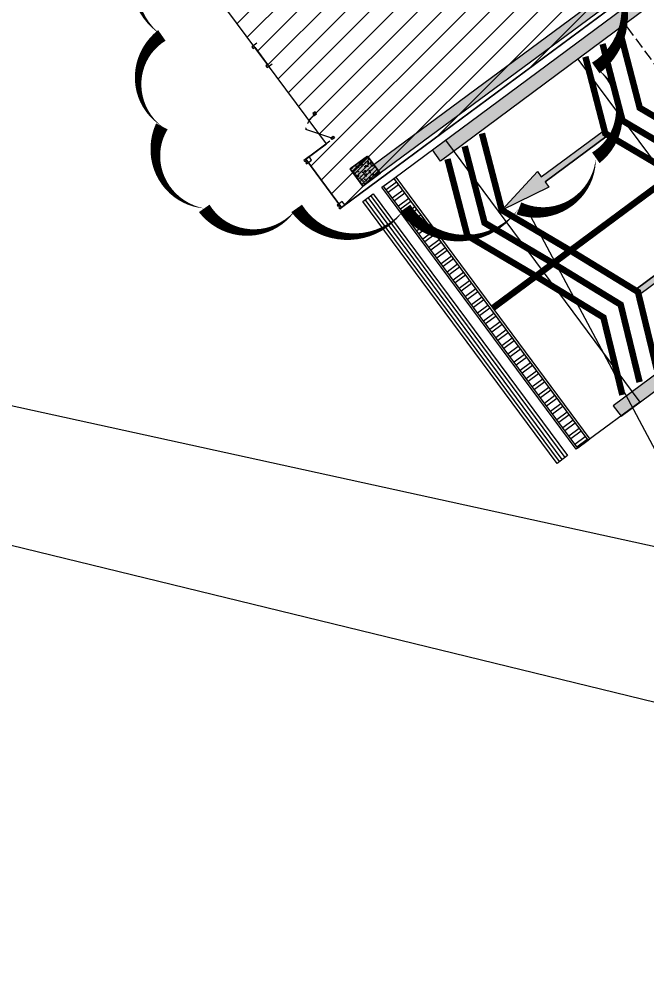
# Model space of a CAD drawing. Extents: x -1338203 to 1886333, y -783476 to 1038610.
# Drawn here: x 513285 to 527922, y 228924 to 250949 of the extents above; entities that cross this region are included whole.
import ezdxf

# ---------------------------------------------------------------- set-up
doc = ezdxf.new("R2010")
doc.units = 0
doc.header["$LTSCALE"] = 1000
doc.header["$MEASUREMENT"] = 0
doc.linetypes.add('A-001-平面参照B1$0$A-001-平面参照B1$0$DASH', pattern=[0.35, 0.25, -0.1])
doc.linetypes.add('A-19-平面B1$0$DASH', pattern=[0.35, 0.25, -0.1])
doc.layers.add('A-001-主楼组合参照B1$0$0A-X-AREA', color=6, linetype='Continuous', plot=False)
doc.layers.add('AAD-A-PROOF', color=30, linetype='Continuous', plot=False)
for name, color, linetype in [('A-001-平面参照B1$0$$AUDIT-BAD-LAYER', 7, 'Continuous'), ('A-001-平面参照B1$0$A-001-平面参照B1$0$0A-DETL-DAS', 9, 'A-001-平面参照B1$0$A-001-平面参照B1$0$DASH'), ('A-001-平面参照B1$0$A-001-平面参照B1$0$A001-消防道路与扑救场地参照$0$0A-DETL-HATH', 8, 'Continuous'), ('A-001-平面参照B1$0$A-001-平面参照B1$0$A001-消防道路与扑救场地参照$0$A-001-平面B1$0$0A-P-ROOF-DRAN', 190, 'Continuous'), ('A-001-平面参照B1$0$A-001-平面参照B1$0$A001-消防道路与扑救场地参照$0$减速带', 124, 'Continuous'), ('A-001-平面参照B1$0$AUDIT_D_220531184525-2', 40, 'Continuous'), ('A-19-平面B1$0$0A-B-GLAZ-OPEN', 55, 'Continuous'), ('A-19-平面B1$0$0A-B-WIND-FRAM', 2, 'Continuous'), ('A-19-平面B1$0$0A-DETL-THREAD', 3, 'Continuous'), ('A-19-平面B1$0$0A-S-WALL-FINI', 5, 'Continuous'), ('A-19-平面B1$0$0A-S-WALL-STONE', 30, 'Continuous'), ('S001地下一墙柱$0$S001地下一墙柱$0$0S-CW-HATCH', 251, 'Continuous'), ('S001地下一墙柱$0$S001地下一墙柱$0$0S-CW-HATCH-UP', 251, 'Continuous'), ('S001地下一墙柱$0$S001地下一墙柱$0$0S-CW-LINE', 72, 'Continuous'), ('S19柱墙B1_1$0$0S-CC-LINE', 52, 'Continuous'), ('S19柱墙B1_1$0$0S-CW-HATCH', 251, 'Continuous'), ('S19柱墙B1_1$0$0S-CW-HATCH-UP', 251, 'Continuous'), ('S19柱墙B1_1$0$0S-CW-LINE', 72, 'Continuous'), ('地面指向箭头', 7, 'Continuous'), ('坡道线', 7, 'Continuous')]:
    doc.layers.add(name, color=color, linetype=linetype)
pattern_1 = [(45, (-2927865.07, -271025.844), (-53.0330086, 53.0330086), []), (50, (-2927865.07, -271025.84), (215.178055, -18.82564), [22.5, -247.5]), (355, (-2927865.07, -271025.84), (-41.6254, 225.65764), [18, -198]), (100.4514, (-2927847.14, -271027.41), (173.552815, 206.831863), [19.122057, -210.342634]), (46.1842, (-2927865.07, -270965.84), (320.172315, -49.655704), [33.75, -371.25]), (96.6356, (-2927838.4, -270969.98), (280.398812, 292.23536), [28.683086, -315.5139]), (351.1842, (-2927865.07, -270965.84), (280.398584, 292.23558), [27, -297]), (21, (-2927835.07, -270980.84), (179.072116, -120.785667), [22.5, -247.5]), (326, (-2927835.07, -270980.84), (72.9946, 217.545014), [18, -198]), (71.4514, (-2927820.15, -270990.9), (252.066789, 96.759149), [19.122057, -210.342634]), (37.5, (-2927865.07, -271025.844), (3.6479566, 99.8681561), [0, -195.6, 0, -201, 0, -198.75]), (7.5, (-2927865.07, -271025.84), (78.9208612, 118.3235136), [0, -114.6, 0, -191.1, 0, -75.75]), (327.5, (-2927931.97, -271025.84), (160.1467309, -6.7664615), [0, -75, 0, -234, 0, -310.5]), (317.5, (-2927961.97, -271025.84), (174.955851, 30.031495), [0, -97.5, 0, -155.4, 0, -220.5])]

# ---------------------------------------------------------------- blocks, each defined once
blk = doc.blocks.new('A-001-平面参照B1')
at = {"layer": 'A-001-平面参照B1$0$A-001-平面参照B1$0$A001-消防道路与扑救场地参照$0$0A-DETL-HATH'}
h = blk.add_hatch(dxfattribs=at)
h.set_pattern_fill('ANSI32', color=256, scale=50, angle=351.5553)
h.set_pattern_definition([(36.55535, (-1039084.58, -729265.15), (-141.827026, 191.281495), []), (36.55535, (-1038973.54, -729281.63), (-141.827026, 191.281495), [])])
h.paths.add_polyline_path([(-244583, -59835), (-244342, -59656), (-239815, -65761), (-240056, -65940)])
at = {"layer": 'A-001-平面参照B1$0$A-001-平面参照B1$0$A001-消防道路与扑救场地参照$0$减速带'}
h = blk.add_hatch(dxfattribs=at)
h.set_pattern_fill('ANSI31', color=256, scale=50, angle=-458.4447, style=0)
h.set_pattern_definition([(306.555349, (223299.27, 478408.84), (63.760499, 47.275675), [])])
h.paths.add_polyline_path([(-240297, -66118), (-240538, -66297), (-245065, -60192), (-244824, -60013)])
at = {"layer": 'A-001-平面参照B1$0$$AUDIT-BAD-LAYER'}
blk.add_line((-240055, -56875), (-235897, -62482), dxfattribs=at)
at = {"layer": 'A-001-平面参照B1$0$A-001-平面参照B1$0$0A-DETL-DAS'}
blk.add_lwpolyline([(-234799, -61668), (-238958, -56060)], dxfattribs=at)
at = {"layer": 'A-001-平面参照B1$0$A-001-平面参照B1$0$A001-消防道路与扑救场地参照$0$A-001-平面B1$0$0A-P-ROOF-DRAN'}
for points in [[(-240096, -65969), (-244623, -59864), (-244301, -59626), (-239775, -65731)], [(-244583, -59835), (-244342, -59656), (-239815, -65761), (-240056, -65940)]]:
    blk.add_lwpolyline(points, close=True, dxfattribs=at)
at = {"layer": 'A-001-平面参照B1$0$A-001-平面参照B1$0$A001-消防道路与扑救场地参照$0$减速带'}
blk.add_lwpolyline([(-240297, -66118), (-240538, -66297), (-245065, -60192), (-244824, -60013)], close=True, dxfattribs=at)
at = {"layer": 'A-001-平面参照B1$0$AUDIT_D_220531184525-2'}
blk.add_lwpolyline([(-244341, -59656), (-243137, -58763), (-238610, -64868), (-239814, -65760), (-244341, -59655)], dxfattribs=at)
blk = doc.blocks.new('S19柱墙B1_1')
at = {"layer": 'S19柱墙B1_1$0$0S-CW-HATCH'}
h = blk.add_hatch(color=256, dxfattribs=at)
h.dxf.hatch_style = 1
h.paths.add_polyline_path([(6414, -35888), (6265, -35687), (11928, -31488), (12078, -31689)])
h = blk.add_hatch(color=256, dxfattribs=at)
h.dxf.hatch_style = 1
h.paths.add_polyline_path([(6116, -35486), (5714, -35784), (6012, -36185), (6414, -35888)])
at = {"layer": 'S19柱墙B1_1$0$0S-CW-HATCH-UP'}
h = blk.add_hatch(dxfattribs=at)
h.set_pattern_fill('钢筋混凝土', color=256, scale=30)
h.set_pattern_definition(pattern_1)
h.paths.add_polyline_path([(6414, -35888), (6265, -35687), (11928, -31488), (12078, -31689)])
h = blk.add_hatch(dxfattribs=at)
h.set_pattern_fill('钢筋混凝土', color=256, scale=30)
h.set_pattern_definition(pattern_1)
h.paths.add_polyline_path([(6116, -35486), (5714, -35784), (6012, -36185), (6414, -35888)])
at = {"layer": 'S19柱墙B1_1$0$0S-CC-LINE', "lineweight": 35}
blk.add_lwpolyline([(6116, -35486), (5714, -35784), (6012, -36185), (6414, -35888)], close=True, dxfattribs=at)
at = {"layer": 'S19柱墙B1_1$0$0S-CW-LINE', "flags": 128}
blk.add_lwpolyline([(6414, -35888), (6265, -35687), (11928, -31488), (12078, -31689)], close=True, dxfattribs=at)
blk = doc.blocks.new('S001地下一墙柱')
at = {"layer": 'S001地下一墙柱$0$S001地下一墙柱$0$0S-CW-HATCH', "ltscale": 0.002}
h = blk.add_hatch(color=256, dxfattribs=at)
h.dxf.hatch_style = 1
h.paths.add_polyline_path([(-243447, -58992), (-227861, -47436), (-228367, -46753), (-226078, -45056), (-225572, -45738), (-225331, -45560), (-224705, -46403), (-224946, -46582), (-225393, -45979), (-225634, -46158), (-226081, -45556), (-227730, -46778), (-227283, -47381), (-243255, -59254)])
h = blk.add_hatch(color=256, dxfattribs=at)
h.dxf.hatch_style = 1
h.paths.add_polyline_path([(-239231, -64954), (-239050, -65198), (-223306, -53515), (-223309, -60170), (-223009, -60170), (-223009, -53289), (-220804, -51665), (-221430, -50821), (-221751, -51060), (-221304, -51662)])
at = {"layer": 'S001地下一墙柱$0$S001地下一墙柱$0$0S-CW-HATCH-UP', "ltscale": 0.002}
h = blk.add_hatch(dxfattribs=at)
h.set_pattern_fill('钢筋混凝土', color=256, scale=30)
h.set_pattern_definition([(45, (-766365.37, -306889.07), (-53.033009, 53.033009), []), (50, (-766365.37, -306889.07), (215.178055, -18.82564), [22.5, -247.5]), (355, (-766365.37, -306889.07), (-41.6254, 225.65764), [18, -198]), (100.4514, (-766347.44, -306890.64), (173.552815, 206.83186), [19.12206, -210.34263]), (46.1842, (-766365.37, -306829.07), (320.17231, -49.6557), [33.75, -371.25]), (96.6356, (-766338.7, -306833.2), (280.39881, 292.23536), [28.68309, -315.5139]), (351.1842, (-766365.37, -306829.07), (280.39858, 292.23558), [27, -297]), (21, (-766335.37, -306844.07), (179.072116, -120.785667), [22.5, -247.5]), (326, (-766335.37, -306844.07), (72.9946, 217.54501), [18, -198]), (71.4514, (-766320.44, -306854.14), (252.06679, 96.75915), [19.12206, -210.34263]), (37.5, (-766365.37, -306889.07), (3.647957, 99.868156), [0, -195.6, 0, -201, 0, -198.75]), (7.5, (-766365.37, -306889.07), (78.920861, 118.323514), [0, -114.6, 0, -191.1, 0, -75.75]), (327.5, (-766432.27, -306889.07), (160.146731, -6.766462), [0, -75, 0, -234, 0, -310.5]), (317.5, (-766462.27, -306889.07), (174.95585, 30.031495), [0, -97.5, 0, -155.4, 0, -220.5])])
h.paths.add_polyline_path([(-243447, -58992), (-227861, -47436), (-228367, -46753), (-226078, -45056), (-225572, -45738), (-225331, -45560), (-224705, -46403), (-224946, -46582), (-225393, -45979), (-225634, -46158), (-226081, -45556), (-227730, -46778), (-227283, -47381), (-243255, -59254)])
h = blk.add_hatch(dxfattribs=at)
h.set_pattern_fill('钢筋混凝土', color=256, scale=30)
h.set_pattern_definition([(45, (-766365.37, -306889.07), (-53.033009, 53.033009), []), (50, (-766365.37, -306889.07), (215.178055, -18.82564), [22.5, -247.5]), (355, (-766365.37, -306889.07), (-41.6254, 225.65764), [18, -198]), (100.4514, (-766347.44, -306890.64), (173.552815, 206.83186), [19.12206, -210.34263]), (46.1842, (-766365.37, -306829.07), (320.17231, -49.6557), [33.75, -371.25]), (96.6356, (-766338.7, -306833.2), (280.39881, 292.23536), [28.68309, -315.5139]), (351.1842, (-766365.37, -306829.07), (280.39858, 292.23558), [27, -297]), (21, (-766335.37, -306844.07), (179.072116, -120.785667), [22.5, -247.5]), (326, (-766335.37, -306844.07), (72.9946, 217.54501), [18, -198]), (71.4514, (-766320.44, -306854.14), (252.06679, 96.75915), [19.12206, -210.34263]), (37.5, (-766365.37, -306889.07), (3.647957, 99.868156), [0, -195.6, 0, -201, 0, -198.75]), (7.5, (-766365.37, -306889.07), (78.920861, 118.323514), [0, -114.6, 0, -191.1, 0, -75.75]), (327.5, (-766432.27, -306889.07), (160.146731, -6.766462), [0, -75, 0, -234, 0, -310.5]), (317.5, (-766462.27, -306889.07), (174.95585, 30.031495), [0, -97.5, 0, -155.4, 0, -220.5])])
h.paths.add_polyline_path([(-239231, -64954), (-239050, -65198), (-223306, -53515), (-223309, -60170), (-223009, -60170), (-223009, -53289), (-220804, -51665), (-221430, -50821), (-221751, -51060), (-221304, -51662)])
at = {"layer": 'S001地下一墙柱$0$S001地下一墙柱$0$0S-CW-LINE', "ltscale": 0.002}
blk.add_lwpolyline([(-243447, -58992), (-227861, -47436), (-228367, -46753), (-226078, -45056), (-225572, -45738), (-225331, -45560), (-224705, -46403), (-224946, -46582), (-225393, -45979), (-225634, -46158), (-226081, -45556), (-227730, -46778), (-227283, -47381), (-243255, -59254)], close=True, dxfattribs=at)
blk.add_lwpolyline([(-239231, -64954), (-239050, -65198), (-223306, -53515), (-223309, -60170), (-223009, -60170), (-223009, -53289), (-220804, -51665), (-221430, -50821), (-221751, -51060), (-221304, -51662), (-239231, -64954)], dxfattribs=at)
at = {"ltscale": 0.002}
blk.add_blockref('S19柱墙B1_1', (-251075, -23650), dxfattribs=at)
blk = doc.blocks.new('直行')
at = {"layer": '地面指向箭头'}
blk.add_hatch(color=251, dxfattribs=at).paths.add_polyline_path([(-29241, 4059962), (-29466, 4058762), (-29316, 4058762), (-29316, 4056961), (-29166, 4056961), (-29166, 4058762), (-29016, 4058762)])
at = {"layer": '地面指向箭头', "color": 251}
blk.add_lwpolyline([(-29316, 4058762), (-29316, 4056961), (-29316, 4058762), (-29316, 4058762), (-29466, 4058762), (-29241, 4059962), (-29016, 4058762), (-29166, 4058762), (-29166, 4056961), (-29316, 4056961), (-29316, 4056961)], dxfattribs=at)
blk = doc.blocks.new('A$C9cb663f1')
at = {"layer": '坡道线', "color": 251, "const_width": 150}
for points in [[(114641, -111100), (115104, -112885), (116701, -113829)], [(114239, -111397), (114703, -113183), (116299, -114127)], [(113838, -111695), (114301, -113481), (115898, -114425)], [(117595, -113166), (111681, -117551)], [(111428, -113482), (111891, -115268), (113488, -116211)], [(111026, -113780), (111489, -115565), (113086, -116509)], [(110625, -114078), (111088, -115863), (112684, -116807)], [(113488, -116211), (115063, -117174), (115502, -118978)], [(113086, -116509), (114661, -117472), (115101, -119276)], [(112684, -116807), (114259, -117770), (114699, -119574)]]:
    blk.add_lwpolyline(points, dxfattribs=at)
at = {"layer": '地面指向箭头', "color": 251}
for p, rotation in [((3355769, 2326331), 126.5553494246481), ((-3126405, -2556985), 306.5553494246525)]:
    blk.add_blockref('直行', p, dxfattribs=dict(at, rotation=rotation))
blk = doc.blocks.new('*U161')
at = {"layer": 'A-19-平面B1$0$0A-B-GLAZ-OPEN'}
blk.add_line((50, 0), (554, 354), dxfattribs=at)
at = {"layer": 'A-19-平面B1$0$0A-B-GLAZ-OPEN', "linetype": 'A-19-平面B1$0$DASH'}
blk.add_arc((200, 0), 500, 360, 45, dxfattribs=at)
at = {"layer": 'A-19-平面B1$0$0A-B-WIND-FRAM'}
for points in [[(50, -67), (0, -67), (0, 0), (50, 0)], [(700, 0), (700, -67), (750, -67), (750, 0)], [(45, -62), (5, -62), (5, -5), (45, -5)], [(705, -5), (705, -62), (745, -62), (745, -5)]]:
    blk.add_lwpolyline(points, close=True, dxfattribs=at)
blk = doc.blocks.new('A-19-平面B1$0$dsfasdfwer')
at = {"layer": 'A-19-平面B1$0$0A-S-WALL-STONE'}
blk.add_lwpolyline([(0, 0), (0, -150), (30, -150), (30, -100), (70, -100), (70, -150), (100, -150), (100, 0)], close=True, dxfattribs=at)
blk = doc.blocks.new('A-19-平面B1')
at = {"layer": 'A-19-平面B1$0$0A-DETL-THREAD', "color": 0}
blk.add_line((9855, -36769), (17733, -51595), dxfattribs=at)
at = {"layer": 'A-19-平面B1$0$0A-DETL-THREAD', "color": 0, "flags": 128}
blk.add_lwpolyline([(1325, -23758, 0, 303, -0.520567), (3981, -23758, 0, 303, -0.520567), (6668, -23758, 0, 303, -0.520567), (9619, -23758, 0, 303, -0.520567), (11436, -24315, 0, 303, -0.520567), (11436, -26445, 0, 303, -0.520567), (11436, -28614, 0, 303, -0.520567), (11436, -30856, 0, 303, -0.520567), (11436, -33435, 0, 303, -0.520567), (11436, -35527, 0, 303, -0.520567), (9644, -36706, 0, 303, -0.520567), (6990, -36706, 0, 303, -0.520567), (4466, -36706, 0, 303, -0.520567), (2312, -36706, 0, 303, -0.520567), (1325, -34794, 0, 303, -0.520567), (1325, -32675, 0, 303, -0.520567), (1325, -30150, 0, 303, -0.520567), (1325, -27804, 0, 303, -0.520567), (1325, -25359, 0, 303, -0.520567)], format="xyseb", close=True, dxfattribs=at)
at = {"layer": 'A-19-平面B1$0$0A-S-WALL-FINI'}
for points in [[(5238, -35142), (4676, -35559), (5510, -36683), (18645, -26944)], [(3541, -32853), (3420, -32942), (3450, -32982), (3490, -32952), (3788, -33354), (3748, -33384), (3778, -33424), (3898, -33335)]]:
    blk.add_lwpolyline(points, dxfattribs=at)
at = {"rotation": 126.5553494321522}
blk.add_blockref('*U161', (5291, -35101), dxfattribs=at)
at = {"color": 8, "rotation": 306.5553497738406}
for p in [(4756, -35499), (5530, -36544)]:
    blk.add_blockref('A-19-平面B1$0$dsfasdfwer', p, dxfattribs=at)

msp = doc.modelspace()

# ---------------------------------------------------------------- hatches: boundary and pattern name
at = {"ltscale": 0.002}
h = msp.add_hatch(dxfattribs=at)
h.set_pattern_fill('ANSI31', color=8, scale=250)
h.set_pattern_definition([(45, (766365.37, 306889.07), (-280.633, 280.633), [])])
h.paths.add_polyline_path([(533893.8, 256263.9), (520800.2, 246556.6), (519966.6, 247680.1), (520448.4, 248038.4), (517410.7, 252135.3), (516928.8, 251777.9), (516094.9, 252902.5), (516576.9, 253259.9), (512646.5, 258560.8), (512164.5, 258203.5), (511330, 259328.1), (511811.8, 259686.5), (507881.4, 264987.4), (507399.6, 264629.1), (506565.3, 265754.4), (507047, 266112.7), (503116.4, 271413.9), (502634.7, 271055.6), (501800.8, 272180.2), (502282.6, 272538.5), (499245, 276635.2), (498763.3, 276276.9), (497994.3, 277314), (498990.7, 278052.7), (498990.7, 277949.1), (514140.7, 277949.1), (514115.7, 277949.1), (514115.7, 273713.9), (520955.8, 273714.1)])

# ---------------------------------------------------------------- linework, layer by layer
at = {"layer": 'A-001-主楼组合参照B1$0$0A-X-AREA', "elevation": 83150, "flags": 128}
msp.add_lwpolyline([(533893.8, 256263.9), (520800.2, 246556.6), (519966.6, 247680.1), (520448.4, 248038.4), (517410.7, 252135.3), (516928.8, 251777.9), (516094.9, 252902.5), (516576.9, 253259.9), (512646.5, 258560.8)], dxfattribs=at)
at = {"layer": 'AAD-A-PROOF', "color": 241, "ltscale": 0.002}
for p in [(627635.7, 210761.8), (639297.6, 214263.9)]:
    msp.add_line(p, (380309.5, 271048.6), dxfattribs=at)

# ---------------------------------------------------------------- block references
at = {"ltscale": 0.002}
for name, p in [('S001地下一墙柱', (766365.4, 306889.1)), ('A-19-平面B1', (515290.7, 283239.1, 83150)), ('A$C9cb663f1', (412646.2, 361761.3))]:
    msp.add_blockref(name, p, dxfattribs=at)
msp.add_blockref('A-001-平面参照B1', (766365.4, 306889.1))

doc.saveas('drawing.dxf')
